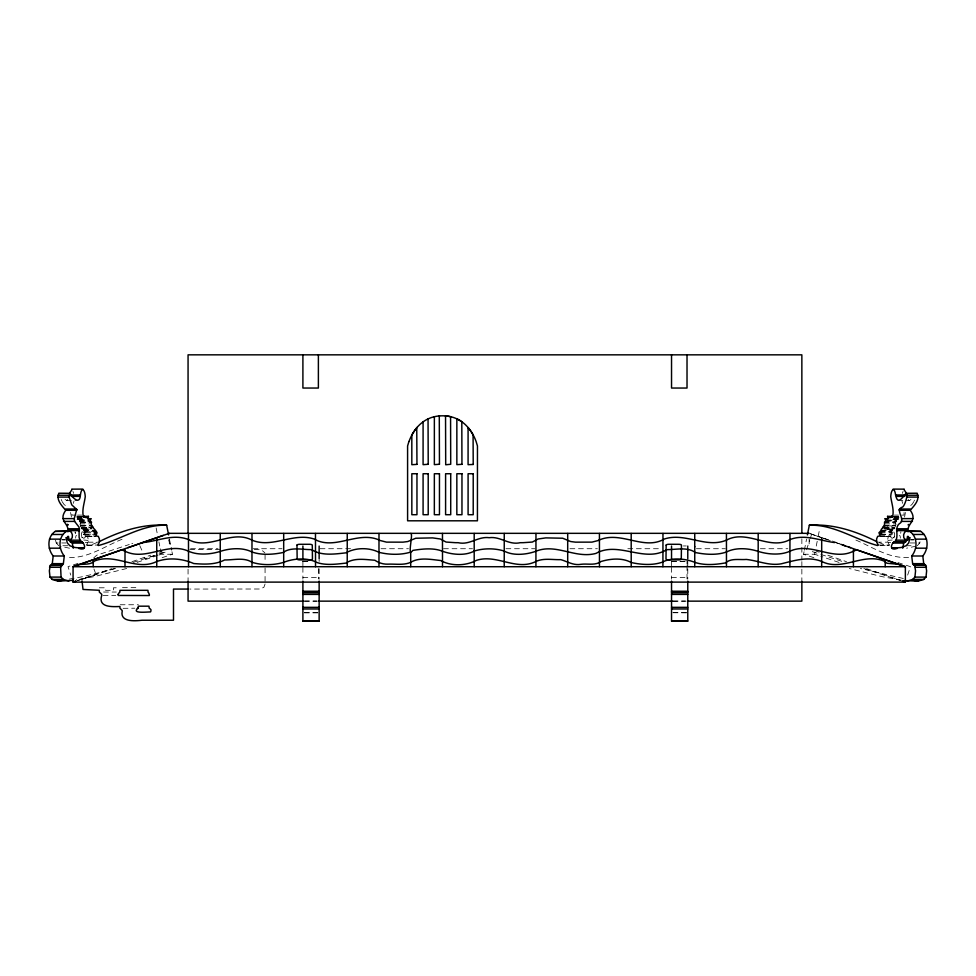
<?xml version="1.0" encoding="UTF-8"?>
<svg xmlns="http://www.w3.org/2000/svg" width="976" height="976" viewBox="0 0 976 976"><rect width="100%" height="100%" fill="white"/><g stroke="black" fill="none" stroke-linecap="round" stroke-linejoin="round"><path stroke-width="0.73" stroke-dasharray="4.88 3.66" d="M904.069 512.473L904.008 515.108L899.86 515.108M265.069 583.99L263.898 587.259L260.324 589.004L190.198 589.065M895.98 524.746L895.212 522.148L896.7 521.294L896.212 518.695L893.443 518.695M89.353 529.151L83.131 529.187L83.058 527.577L81.825 528.675L82.313 527.15L90.634 527.15M96.563 542.705L89.548 545.56L86.62 545.047L88.438 540.753L87.73 536.983L84.888 535.873L85.961 532.664C83.936 532.432 83.948 528.211 83.07 529.297M892.723 519.622L898.591 519.513L898.579 516.194M900.872 531.81L900.836 532.188A7.662 5.6 90 0 1 900.665 533.299M905.423 512.485L904.557 517.073M80.02 524.746L80.788 522.148L79.3 521.294L79.788 518.695L82.557 518.695M884.451 528.919C896.432 531.042 898.14 525.539 885.366 527.15M894.333 536.727L894.663 533.799L893.699 531.469M80.654 526.906L81.093 525.527L80.459 525.722M84.753 533.848L84.668 533.042A5.1 3.733 90 0 1 84.692 532.408L84.778 531.944M67.795 499.309L67.149 500.554L65.063 499.48M891.247 533.848L891.332 533.042A5.1 3.733 -90 0 0 891.308 532.408L891.222 531.944M813.862 557.662L803.541 554.258L804.09 551.525M804.358 550.159L806.566 539.094M803.541 554.258L814.618 554.258L815.716 548.793M816.253 546.048L817.912 537.703M818.193 536.312L819.852 527.992M83.277 519.622L77.409 519.513L77.421 516.194M917.269 545.73L919.746 542.961L920.539 539.984M73.322 503.384L74.005 501.127M806.554 549.732L809.775 539.911M810.239 538.508L811.617 534.299L831.027 540.655M907.656 575.084L910.413 566.666L897.09 562.298M892.93 529.297C892.052 528.211 892.064 532.432 890.039 532.664L891.112 535.873L890.441 536.471L880.742 536.471M892.515 534.128C894.394 529.748 888.258 533.14 892.125 534.494A3.941 2.879 -90 0 0 892.515 534.128M902.349 493.356L903.068 491.379M888.282 542.461L890.71 542.485M82.301 531.469L81.337 533.799L81.667 536.727M914.463 500.151L914.048 501.103M913.768 501.749L912.096 504.299A11.736 8.577 90 0 1 910.913 505.287L910.62 505.483M75.616 538.142L75.896 535.897L76.75 535.568M93.647 558.004L96.661 555.234L129.271 544.498M890.441 536.471L888.77 536.349L887.904 537.813L887.782 542.18L889.38 545.047L888.587 545.511L886.452 545.56L879.437 542.705M80.142 523.905L91.219 523.905M910.937 499.48L909.534 500.554L898.457 500.554M895.541 525.722L894.907 525.527L895.346 526.906M894.15 528.919C892.881 526.418 891.625 531.554 886.647 529.151M81.618 527.662L82.313 527.15M894.297 536.983L894.199 537.044A21.228 15.531 -90 0 0 893.406 537.666L892.113 538.325L890.771 537.251M887.574 541.192C889.514 539.191 892.162 541.131 893.821 539.057A23.326 17.056 90 0 1 894.236 539.167M85.229 537.251L83.887 538.325L82.594 537.654A21.228 15.531 -90 0 0 81.801 537.044L81.703 536.983M122.012 539.277C104.493 546.365 87.23 558.931 67.429 557.394M79.788 518.695L77.738 519.622M916.061 546.17L906.509 548.207M77.385 580.61L111.85 568.654M131.955 561.676L150.621 555.198M159.234 552.209L162.101 551.22M81.838 579.415L96.051 574.632L93.94 568.971M157.953 555.381L136.933 562.432M162.138 557.662L172.459 554.258L171.91 551.525M78.043 563.384L68.015 566.666L70.772 575.084M77.372 580.696L114.607 568.508M133.212 562.408L157.563 554.429M158.99 553.953L166.152 551.611M159.088 555.002L161.382 554.258L172.459 554.258M155.294 555.429L145.29 558.687L144.668 557.369M160.454 553.746L165.481 552.099M131.845 543.644L132.797 543.351M115.607 568.496L83.082 576.621L68.222 579.28M126.685 568.496L94.172 576.621L76.335 579.817M77.36 516.365L82.435 516.475M95.709 531.53L84.168 531.517L83.082 532.506L83.485 534.128M85.29 542.485L87.718 542.461M83.875 534.494A3.941 2.879 90 0 1 83.485 534.128A3.941 2.879 -90 0 0 83.875 534.494L85.132 533.726L84.412 531.469M908.571 557.394C888.77 558.931 871.507 546.365 853.988 539.277M123.135 608.316L134.798 608.219M66.466 500.554L77.543 500.554M76.14 515.108L71.992 515.108L71.931 512.473M77.531 515.108L81.679 515.108M894.321 515.108L898.469 515.108M893.565 516.475L898.64 516.365M77.263 516.719L81.411 516.719M894.589 516.719L898.737 516.719M76.457 516.865L84.009 516.804M891.991 516.804L899.543 516.865M77.348 516.987L81.508 516.987M894.492 516.987L898.652 516.987M77.543 517.182L81.703 517.182M894.297 517.182L898.457 517.182M77.006 517.683L81.398 517.658M894.602 517.658L898.994 517.683M77.629 518.073L81.777 518.073M894.223 518.073L898.371 518.073M77.568 518.354L81.728 518.354M894.272 518.354L898.432 518.354M76.982 519.159L82.533 519.159M893.467 519.159L899.018 519.159M79.837 520.025L89.536 520.025M886.464 520.025L896.163 520.025M79.251 520.769L88.95 520.769M887.05 520.769L896.749 520.769M79.215 520.964L90.292 520.964M885.708 520.964L896.785 520.964M79.507 521.831L91.768 521.916M884.232 521.916L896.493 521.831M80.788 522.148L91.866 522.148M884.134 522.148L895.212 522.148M80.813 522.721L91.89 522.721M884.11 522.721L895.187 522.721M884.781 523.905L895.858 523.905M80.959 525.405L92.037 525.405M883.963 525.405L895.041 525.405M80.691 525.491L92.171 525.527M883.829 525.527L895.309 525.491M81.057 525.747L92.147 525.747M883.853 525.747L894.943 525.747M80.337 525.905L88.657 525.905M887.343 525.905L895.663 525.905M81.447 527.357L91.622 527.345M884.378 527.345L894.553 527.357M81.374 527.577L92.464 527.577M883.536 527.577L894.626 527.577M81.374 527.784L92.452 527.784M883.548 527.784L894.626 527.784M81.825 528.675L91.524 528.675M884.476 528.675L894.175 528.675M81.85 528.919L91.549 528.919M82.972 529.041L88.511 529.041M887.489 529.041L893.028 529.041M83.631 530.188L94.709 530.188M881.291 530.188L892.369 530.188M83.826 530.663L94.904 530.663M881.096 530.663L892.174 530.663M880.291 531.53L891.588 531.469M84.802 531.7L95.88 531.7M880.12 531.7L891.198 531.7M85.961 532.664L95.66 532.664M880.34 532.664L890.039 532.664M85.839 534.165L95.538 534.165M880.462 534.165L890.161 534.165M84.058 534.555L95.136 534.555M880.864 534.555L891.942 534.555M84.888 535.873L95.965 535.873M880.035 535.873L891.112 535.873M86.486 536.214L96.185 536.214M879.815 536.214L889.514 536.214M87.23 536.349L92.769 536.349M883.231 536.349L888.77 536.349M85.559 536.471L95.258 536.471M61.939 539.557L65.16 539.63M910.84 539.63L914.061 539.557M62.391 539.984L65.16 539.984M910.84 539.984L913.609 539.984M88.218 542.18L99.308 542.18M876.692 542.18L887.782 542.18M55.461 539.984L56.254 542.961L65.941 542.961M910.059 542.961L919.746 542.961M86.62 545.047L97.698 545.047M878.302 545.047L889.38 545.047M87.413 545.511L95.721 545.596M880.279 545.596L888.587 545.511M62.879 545.73L69.808 545.73M906.192 545.73L913.121 545.73M683.346 545.95L686.299 545.95M190.613 548.719L218.038 548.719M253.077 548.719L282.027 548.719M320.104 548.719L350.579 548.719M381.043 548.719L408.468 548.719M443.507 548.719L472.457 548.719M505.971 548.719L534.921 548.719M569.96 548.719L597.385 548.719M627.849 548.719L661.374 548.719M696.413 548.719L725.351 548.719M760.389 548.719L787.815 548.719M189.783 549.5L220.515 549.5M254.285 549.5L261.373 549.781L264.862 552.843M302.902 561.249L310.283 561.249M671.537 561.249L687.775 561.249M302.902 561.383L310.283 561.383M671.537 561.383L687.775 561.383M302.902 577.524L319.14 577.524M671.537 577.524L687.775 577.524M122.488 587.662L135.823 587.662M99.308 587.796L105.652 587.796L105.652 590.321L113.448 590.321L113.448 587.796L119.145 587.796M103.554 592.042L116.315 592.042M103.175 595.543L115.766 595.543M304.597 601.057L316.688 601.057M673.233 601.106L685.323 601.057M304.305 601.143L317.517 601.143M672.72 601.143L686.384 601.143M120.182 604.754L138.397 604.754M304.378 612.635L319.14 612.635M673.013 612.635L687.775 612.635M304.378 612.867L319.14 612.879M673.013 612.733L687.775 612.867M909.534 500.554L908.4 500.481L908.205 499.309M69.491 548.207L59.939 546.17M903.312 578.487L860.393 568.496M901.153 580.073L881.828 576.621L849.315 568.496M893.687 527.15L894.382 527.662M839.067 562.432L820.804 556.296M832.138 541.021L839.909 543.571M812.288 551.611L819.437 553.953M820.877 554.429L845.216 562.408M863.833 568.508L901.055 580.696M814.618 554.258L818.047 555.381M820.426 537.239L830.259 540.655M809.982 533.604L819.01 536.739M835.834 542.595L840.031 544.047M810.58 533.835L822.073 537.825M823.5 538.325L829.246 540.314M834.992 542.302L839.299 543.803M816.326 551.22L819.206 552.209M827.819 555.198L846.485 561.676M866.59 568.654L901.043 580.61M898.262 519.622L896.212 518.695M899.25 535.568L900.104 535.897L900.384 538.142M88.426 541.192C86.486 539.191 83.838 541.131 82.179 539.057A23.326 17.056 -90 0 0 81.764 539.167M65.38 505.483L65.087 505.287A11.736 8.577 -90 0 1 63.904 504.299L62.232 501.749M56.254 542.961L58.731 545.73M139.812 545.669L142.398 551.428M61.952 501.103L61.22 499.444M72.932 491.379L73.651 493.356M168.653 539.911L171.874 549.732M901.995 501.127L902.678 503.384M71.443 517.073L70.577 512.485M156.148 527.992L157.526 534.921M169.434 539.094L171.642 550.159M158.917 541.875L159.747 546.048M160.284 548.793L161.382 554.258M75.128 531.81L75.164 532.188A7.662 5.6 -90 0 0 75.335 533.299A7.662 5.6 90 0 1 75.164 532.188M809.153 538.935L809.141 547.329M801.857 538.813L801.857 560.102M801.857 561.615L801.857 567.703M801.857 569.215L801.857 581.379M687.775 560.846L687.775 567.422M687.775 568.801L687.775 579.171M687.019 561.176L687.019 564.14M687.019 565.616L687.019 578.939M671.537 560.846L671.537 567.093M671.537 567.422L671.537 579.171M319.14 559.663L319.14 561.383M319.14 568.801L319.14 579.171M318.383 568.581L318.383 578.939M302.902 560.846L302.902 567.093M302.902 567.422L302.902 579.171M265.069 554.563L265.069 561.322M265.069 567.898L265.069 581.44M188.063 569.215L188.063 581.379M169.287 538.935L169.287 547.329M81.801 537.044A21.228 15.531 90 0 1 82.594 537.666M84.668 533.042A5.1 3.733 -90 0 1 84.692 532.408M893.406 537.666A21.228 15.531 90 0 1 894.199 537.044"/><path stroke-width="1.46" d="M67.905 531.859C69.528 523.16 57.828 521.269 65.734 510.302C62.159 505.958 55.778 500.078 58.828 493.222L70.04 493.307C72.724 498.089 79.886 505.226 80.41 494.991C81.459 486.475 84.9 489.147 85.254 496.613C84.448 503.03 82.204 508.484 83.07 515.108L85.51 517.512L86.937 517.658L88.438 516.365L88.072 519.159L90.866 518.695L90.292 520.964L91.061 522.001C91.756 529.334 92.927 525.893 97.051 532.664L95.965 535.873L98.308 536.349L99.406 538.935L99.308 542.18L97.698 545.047L98.491 545.511C121.244 539.46 142.118 524.307 166.676 525.234L168.604 534.921M78.641 548.366C85.546 551.025 85.961 545.706 82.338 542.168L80.044 540.167L79.105 537.41L79.105 527.211L74.615 521.404L74.237 518.622L76.75 509.521L71.736 504.836L69.137 497.077L70.04 493.307M66.1 539.557L70.699 539.63L72.224 537.703L72.395 534.872L71.407 532.286L69.32 530.871L66.356 531.371C58.121 536.812 58.389 548.902 64.282 556.003L63.367 563.652L62.391 564.97L50.252 565.397L49.361 570.838L49.996 577.097L52.253 579.402L57.828 581.135L73.359 580.342M62.391 564.97L60.61 567.276L61.073 577.097L63.33 579.402L68.906 581.135M283.687 533.457L283.687 566.714M897.359 548.366C890.454 551.025 890.039 545.706 893.662 542.168L894.711 541.875C900.14 536.263 892.93 527.15 900.628 522.807C904.984 517.817 894.333 509.387 902.763 506.971C906.24 503.457 910.059 486.377 902.544 497.601C898.164 502.567 896.724 499.993 895.59 494.991C894.541 486.475 891.1 489.147 890.746 496.613C891.552 503.03 893.796 508.484 892.93 515.108L890.49 517.512L889.063 517.658L887.562 516.365L887.928 519.159L885.134 518.695L885.708 520.964L884.939 522.001C884.097 523.892 884.805 526.357 883.548 527.784C882.292 526.528 882.646 528.821 881.938 528.699C881.084 528.907 881.072 531.578 878.949 532.664L880.035 535.873L877.692 536.349L876.594 538.935L876.692 542.18L878.302 545.047L877.509 545.511C854.756 539.46 833.882 524.307 809.324 525.234L807.396 534.921M908.095 531.859C906.472 523.16 918.172 521.269 910.266 510.302C913.841 505.958 920.222 500.078 917.172 493.222L905.96 493.307M70.699 539.63L68.869 539.557L68.54 536.41L67.625 536.507L66.551 539.984L67.332 542.961L69.808 545.73L74.664 547.475L84.18 548.366M694.741 566.714L694.741 546.584M904.13 580.61L918.172 581.135L923.747 579.402L926.004 577.097L926.639 570.838L925.748 565.397L913.609 564.97L912.633 563.652L911.718 556.003C917.611 548.902 917.879 536.812 909.644 531.371L906.68 530.871L904.593 532.286L903.605 534.872L903.776 537.703L905.301 539.63L909.9 539.557M925.748 565.397L923.723 563.652L922.808 556.003C928.688 548.902 928.957 536.812 920.734 531.371L906.68 530.871M69.32 530.871L55.266 531.371C47.043 536.812 47.312 548.902 53.192 556.003L52.277 563.652L51.301 564.97M73.298 548.219L72.273 543.071L68.954 540.167L80.044 540.167M907.094 581.135L912.67 579.402L914.927 577.097L915.561 570.838L914.671 565.397M69.65 493.087L72.053 489.501M891.82 548.366L901.336 547.475L906.192 545.73L908.668 542.961L909.449 539.984L908.375 536.507L907.46 536.41L907.131 539.557L905.301 539.63M408.92 441.518L407.59 445.971L407.602 520.806L477.435 520.806L477.459 445.971L476.117 441.518A45.201 45.201 0 0 0 468.456 427.964L467.724 427.159A32.55 32.55 0 0 0 462.441 422.218L461.697 421.693A28.768 28.768 0 0 0 457.305 419.082L456.622 418.753A28.719 28.719 0 0 0 451.351 416.886L450.583 416.715A28.743 28.743 0 0 0 446.178 415.983L445.544 415.935L445.703 464.771L450.717 464.271L450.57 416.703A28.646 28.646 0 0 0 445.581 415.935M138.263 607.987L138.324 606.181L148.986 606.181L149.169 608.158A9.052 9.052 0 0 1 149.999 608.731L151.024 609.793L150.841 611.293A5.234 5.234 0 0 1 150.499 611.952C147.291 611.842 130.516 613.953 138.263 607.987A5.649 5.649 0 0 0 137.311 608.402M895.956 540.167L907.046 540.167L903.727 543.071L902.702 548.219M903.947 489.501L906.35 493.087M726.412 540.155C706.173 548.719 685.298 532.152 664.388 538.996C643.733 551.025 620.687 530.236 598.874 540.179M881.438 534.128C883.317 529.748 877.18 533.14 881.047 534.494A3.941 2.879 90 0 0 881.438 534.128M417.313 427.159L416.606 427.988A45.201 45.201 0 0 0 408.993 441.542M726.461 540.118C747.299 528.943 769.356 550.879 789.95 539.582C805.066 533.701 819.938 540.741 834.578 542.571M853.427 551.22C832.687 561.554 811.117 541.558 789.926 551.208C780.507 555.515 767.709 554.392 758.132 551.379C748.568 548.195 735.575 547.255 726.498 551.989C716.799 555.381 705.331 554.563 695.339 552.514C687.641 546.853 676.722 549.586 667.73 549.61A14.054 4.514 0 0 0 666.51 549.83C644.148 563.115 618.418 540.765 595.97 553.404C575.047 559.041 556.003 542.851 535.617 551.367C526.284 554.661 513.364 556.027 504.226 551.098M474.226 551.098C465.088 556.039 452.156 554.661 442.811 551.367C433.564 547.548 422.559 548.915 412.885 550.391C406.675 558.138 413.641 533.518 410.75 533.457M598.886 540.35L591.944 542.131L575.45 542.156L570.692 541.546L562.688 538.227L545.791 537.886L538.081 538.996L532.347 542.058L523.282 542.668A48.08 15.433 0 0 1 520.293 542.693C508.691 545.401 500.468 536.141 489.22 537.703C477.972 536.141 469.749 545.401 458.134 542.693A48.08 15.433 0 0 1 455.158 542.668L446.093 542.058L440.347 538.996L432.636 537.886L415.752 538.24L407.736 541.546L402.978 542.156L386.496 542.131L379.554 540.35M423.34 421.693L422.608 422.23A32.55 32.55 0 0 0 417.313 427.159M283.662 562.347C273.792 565.348 261.849 565.397 252.003 562.286C244.256 557.101 233.496 560.102 224.602 559.956C215.232 564.848 204.204 564.384 193.76 563.542C182.402 558.528 168.409 557.235 156.526 561.615C136.091 571.509 115.729 552.648 94.672 560.944C88.962 566.605 79.568 562.164 73.078 566.714L73.078 582.111L905.362 582.111L905.362 566.714L856.696 549.83L853.451 551.184M124.977 551.184L121.744 549.83L80.008 564.311M427.756 419.07L428.452 418.753M474.238 551.05C483.681 548.122 494.759 548.109 504.202 551.05M99.369 541.57C120.512 530.993 142.886 523.648 166.676 525.234M158.014 537.239L127.905 547.707M159.43 536.739L163.297 535.397M809.153 533.335L169.287 533.335L73.078 566.714L905.362 566.714L840.739 544.303M168.458 533.604L169.287 533.335M434.479 416.715L433.722 416.886A26.999 26.999 0 0 0 428.452 418.753M57.828 581.135L62.281 580.342M438.858 415.983L439.493 415.935M142.606 542.595C157.758 541.314 172.85 533.445 188.453 539.545C209.035 550.94 231.141 529.065 251.991 540.131M71.699 489.147L82.899 489.098M893.101 489.098L904.301 489.147M69.333 494.991L80.41 494.991M895.59 494.991L906.667 494.991M58.096 495.235L69.186 495.235M906.814 495.235L917.904 495.235M71.175 496.381L79.483 496.381M896.517 496.381L904.825 496.381M58.06 497.077L69.137 497.077M906.863 497.077L917.94 497.077M65.538 509.228L76.616 509.228M899.384 509.228L910.462 509.228M65.673 509.521L76.75 509.521M899.25 509.521L910.327 509.521M65.734 510.302L76.823 510.302M899.177 510.302L910.266 510.302M82.899 516.365L88.438 516.365M887.562 516.365L893.101 516.365M82.801 516.719L88.34 516.719M887.66 516.719L893.199 516.719M83.375 516.865L87.535 516.865M888.465 516.865L892.625 516.865M63.159 518.622L74.237 518.622M88.096 518.695L90.866 518.695M885.134 518.695L887.904 518.695M901.763 518.622L912.841 518.622M63.538 521.404L74.615 521.404M901.385 521.404L912.462 521.404M809.324 525.234C833.114 523.648 855.488 530.993 876.631 541.57M90.634 527.15L93.403 527.15M882.597 527.15L885.366 527.15M68.454 528.772L79.532 528.772M896.468 528.772L907.546 528.772M68.418 529.919L79.495 529.919M896.505 529.919L907.582 529.919M68.076 530.639L79.154 530.639M896.846 530.639L907.924 530.639M55.266 531.371L66.356 531.371M909.644 531.371L920.734 531.371M51.801 534.47L62.879 534.47M913.121 534.47L924.199 534.47M65.636 537.922L68.405 537.922M907.595 537.922L910.364 537.922M49.483 539.142L60.561 539.142M915.439 539.142L926.517 539.142M70.199 541.875L81.289 541.875M894.711 541.875L905.801 541.875M71.26 542.168L82.338 542.168M893.662 542.168L904.74 542.168M72.273 543.071L83.35 543.071M892.65 543.071L903.727 543.071M49.264 548.183L60.341 548.183M78.836 548.219L84.387 548.219M891.613 548.219L897.164 548.219M915.659 548.183L926.736 548.183M53.192 556.003L64.282 556.003M911.718 556.003L922.808 556.003M694.741 562.31C685.64 558.687 672.659 557.333 663.18 561.688A12.029 3.855 0 0 1 662.936 561.956C653.164 565.58 641.269 564.775 631.216 562.518C622.395 557.528 610.183 558.662 600.85 561.566C595.336 565.751 587.406 563.445 581.074 564.287C573.424 565.714 567.471 561.517 560.785 559.638C552.55 559.931 543.327 557.821 535.653 561.603C516.048 571.18 496.821 553.819 476.52 560.322C465.955 565.909 451.4 566.495 440.737 560.529C431.087 559.504 419.387 557.052 410.75 562.274C403.905 565.482 395.402 563.811 387.948 564.165C383.129 564.36 378.737 562.871 374.833 560.248C365.244 559.577 354.3 557.54 345.87 563.115C336.049 564.213 324.898 565.787 315.553 561.981A12.029 3.855 0 0 1 315.248 561.7C305.781 557.333 292.788 558.699 283.687 562.322M52.277 563.652L63.367 563.652M912.633 563.652L923.723 563.652M913.609 564.97L924.699 564.97M50.252 565.397L61.329 565.397M49.52 567.276L60.61 567.276M915.39 567.276L926.48 567.276M49.996 577.097L61.073 577.097M914.927 577.097L926.004 577.097M52.253 579.402L63.33 579.402M912.67 579.402L923.747 579.402M188.673 589.065L173.496 589.065L173.496 620.236L141.984 620.236C135.518 621.004 119.877 622.444 122.195 611.244A6.1 6.1 0 0 0 122.11 610.415L119.938 608.219L119.975 606.511C112.521 606.743 97.502 607.853 101.809 595.165A4.209 4.209 0 0 0 101.65 594.225L99.308 592.042L99.308 590.285L83.021 589.455L82.008 580.854M302.902 591.236L319.14 591.236M671.537 591.236L687.775 591.236M302.902 591.724L319.14 591.724M671.537 591.724L687.775 591.724M302.902 592.749L319.14 592.749M671.537 592.749L687.775 592.749M302.902 594.396L319.14 594.396M671.537 594.396L687.775 594.396M303.524 601.143L188.063 601.143L188.063 581.379M318.725 601.143L672.72 601.143M687.629 601.143L801.857 601.143L801.857 581.379M302.902 607.34L319.14 607.34M671.537 607.34L687.775 607.34M302.902 608.975L319.14 608.975M671.537 608.975L687.775 608.975M302.902 621.017L319.14 621.017M671.537 621.017L687.775 621.017M898.42 564.311L887.013 563.25L883.756 560.944C862.674 552.562 842.056 571.765 821.67 561.432C808.177 556.003 794.11 560.688 781.068 563.847C768.807 565.946 757.998 560.639 746.323 559.443C739.442 560.065 731.073 557.906 725.485 562.908C715.567 564.689 704.391 565.604 694.778 562.347M913.719 580.342L918.172 581.135M842.825 545.023L845.204 545.852M850.535 547.695L848.949 547.146M379.566 540.192C357.802 530.236 334.744 551.013 314.04 538.996C293.142 532.152 272.255 548.719 252.015 540.155M125.001 551.22C145.741 561.554 167.311 541.558 188.514 551.208C197.921 555.515 210.731 554.405 220.295 551.379C229.872 548.195 242.865 547.255 251.93 551.989C261.617 555.381 273.109 554.563 283.101 552.514C290.787 546.853 301.718 549.586 310.71 549.61A14.054 4.514 0 0 1 311.917 549.83C321.812 556.052 334.817 554.075 345.955 552.843C355.52 547.426 369.306 547.365 378.969 552.331C389.082 554.807 400.733 555.185 410.701 552.074L410.725 566.714M94.562 534.128C92.683 529.761 98.832 533.116 94.953 534.494A3.941 2.879 90 0 1 94.562 534.128M885.208 560.346L885.208 566.714M853.427 549.781L853.427 566.714M821.694 537.666L821.67 566.714M801.857 532.725L801.857 354.837L188.063 354.837L188.063 532.725M789.974 533.457L789.889 566.714M758.193 533.457L758.169 566.714M726.437 533.457L726.473 566.714M694.741 533.457L694.729 546.816M687.775 546.06L687.775 558.723M687.775 581.11L687.775 621.163L671.537 621.163L671.537 581.11M687.019 354.837L687.019 388.045L671.537 388.045L671.537 354.837M671.537 546.06L671.537 558.723M662.972 533.457L662.911 566.714M631.191 533.457L631.216 566.714M599.435 533.457L599.459 566.714M567.69 533.457L567.703 566.714M535.97 533.457L535.922 566.714M504.25 533.457L504.226 566.714M474.19 533.457L474.202 566.714M442.47 533.457L442.506 566.714M378.993 533.457L378.969 566.714M347.249 533.457L347.224 566.714M319.14 546.06L319.14 558.723M319.14 581.11L319.14 621.163L302.902 621.163L302.902 581.11M318.383 354.837L318.383 388.045L302.902 388.045L302.902 354.837M315.529 566.714L315.468 533.457M302.902 546.06L302.902 558.723M251.991 533.457L251.967 566.714M220.247 533.457L220.271 566.714M188.466 533.457L188.539 566.714M156.733 537.666L156.758 566.714M125.001 549.781L125.001 566.714M93.22 560.346L93.22 566.714M439.493 415.959A30.878 30.878 0 0 1 445.544 415.959M908.461 524.429A12.041 8.808 -90 0 1 908.07 524.881M666.157 545.157L665.986 558.992A2.745 0.878 0 0 0 668.572 559.882L678.479 559.895A2.745 0.878 0 0 0 681.285 559.102L681.468 545.12A2.745 0.878 0 0 0 678.71 544.303L668.841 544.279A2.745 0.878 0 0 0 666.157 545.157M296.972 545.12L297.155 559.114A2.745 0.878 0 0 0 299.961 559.895L309.856 559.882A2.745 0.878 0 0 0 312.454 558.992L312.283 545.169A2.745 0.878 0 0 0 309.587 544.291L299.73 544.303A2.745 0.878 0 0 0 296.972 545.12M118.157 594.323L118.157 594.616A9.455 9.455 0 0 0 118.194 595.458L149.304 595.531A8.43 8.43 0 0 0 149.365 594.506L148.535 592.615A4.502 4.502 0 0 0 148.059 592.273L147.949 590.321L119.95 590.321L119.792 592.298A6.588 6.588 0 0 0 119.145 592.713L118.157 594.323M439.456 464.259L434.357 464.649L434.357 416.74A28.511 28.511 0 0 1 439.285 415.947L439.456 464.259M428.22 464.295L423.084 464.661L423.084 421.876A27.462 27.462 0 0 1 428.049 418.936L428.22 464.295M461.953 464.32L456.853 464.649L456.853 418.863A28.938 28.938 0 0 1 461.807 421.766L461.953 464.32M416.959 464.381L411.823 464.698L411.823 435.089A42.981 42.981 0 0 1 416.752 427.793L416.959 464.381M473.214 464.466L468.077 464.674L468.077 427.573A42.676 42.676 0 0 1 473.079 434.869L473.214 464.466M75.945 581.11L73.078 582.111L75.945 581.171M416.959 473.738L411.835 473.738L411.835 514.706L416.959 514.706L416.959 473.738M428.208 473.738L423.084 473.738L423.084 514.706L428.208 514.706L428.208 473.738M439.456 473.738L434.344 473.738L434.344 514.706L439.456 514.706L439.456 473.738M450.717 473.738L445.593 473.738L445.593 514.706L450.717 514.706L450.717 473.738M461.965 473.738L456.841 473.738L456.841 514.706L461.965 514.706L461.965 473.738M473.214 473.738L468.09 473.738L468.09 514.706L473.214 514.706L473.214 473.738M905.362 582.111L902.495 581.171L905.362 582.111M67.539 524.429A12.041 8.808 90 0 0 67.93 524.881A12.041 8.808 -90 0 1 67.539 524.429"/></g></svg>
